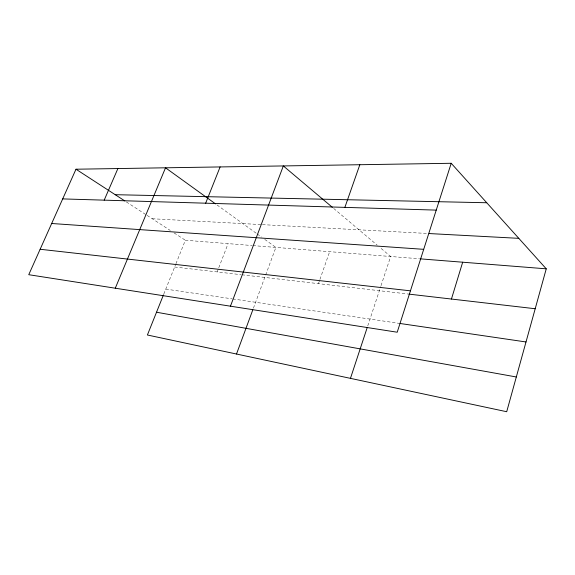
<?xml version="1.0" encoding="UTF-8"?>
<svg xmlns="http://www.w3.org/2000/svg" width="575" height="575" viewBox="0 0 575 575"><rect width="100%" height="100%" fill="white"/><g stroke="black" fill="none" stroke-linecap="round" stroke-linejoin="round"><path stroke-width="0.43" stroke-dasharray="2.88 2.16" d="M367.763 325.888L380.743 286.53M381.017 285.696L390.648 256.5L379.881 247.415M318.435 283.647L319.621 280.284M319.916 279.436L329.655 251.67M253.431 308.171L275.863 247.415L264.385 239.128M217.17 271.925L218.45 268.597M218.773 267.763L228.081 243.627M163.796 294.062L175.612 264.572M175.936 263.76L185.351 240.242L251.972 245.518M152.26 218.759L261.532 224.595M262.423 224.645L427.318 233.457M252.856 245.59L419.103 258.757M174.635 267.001L240.975 274.678M241.859 274.778L407.84 293.998M165.78 289.11L231.876 298.806M232.753 298.935L399.021 323.337M126.327 201.911L146.338 214.906M147.078 215.388L170.308 230.474M174.067 232.918L185.351 240.242M216.998 204.944L256.493 233.436M257.205 233.953L261.51 237.058M333.687 208.438L377.186 245.144"/><path stroke-width="0.86" d="M451.202 163.278L397.217 332.221L28.75 274.699L75.986 169.215L451.202 163.278L546.25 268.827L506.704 411.722L147.401 335.002L163.465 294.889M451.44 299.043L462.681 262.207M350.455 378.364L367.202 327.592M344.871 207.374L359.835 164.723M236.498 354.027L252.813 309.846M230.453 306.188L283.331 165.938L332.321 207.28M205.663 203.198L220.117 166.937M115.28 288.212L165.521 167.799L215.56 203.902M104.197 200.15L117.897 168.554M115.216 194.695L486.745 202.752M62.689 198.907L436.231 210.119M429.094 233.551L518.801 238.345M51.685 223.495L423.703 249.327M419.994 258.829L546.25 268.827M40.142 249.263L410.442 290.828M408.732 294.098L535.203 308.739M399.898 323.466L526.01 341.967M156.522 312.225L516.321 376.977M75.986 169.215L124.847 200.948"/></g></svg>
